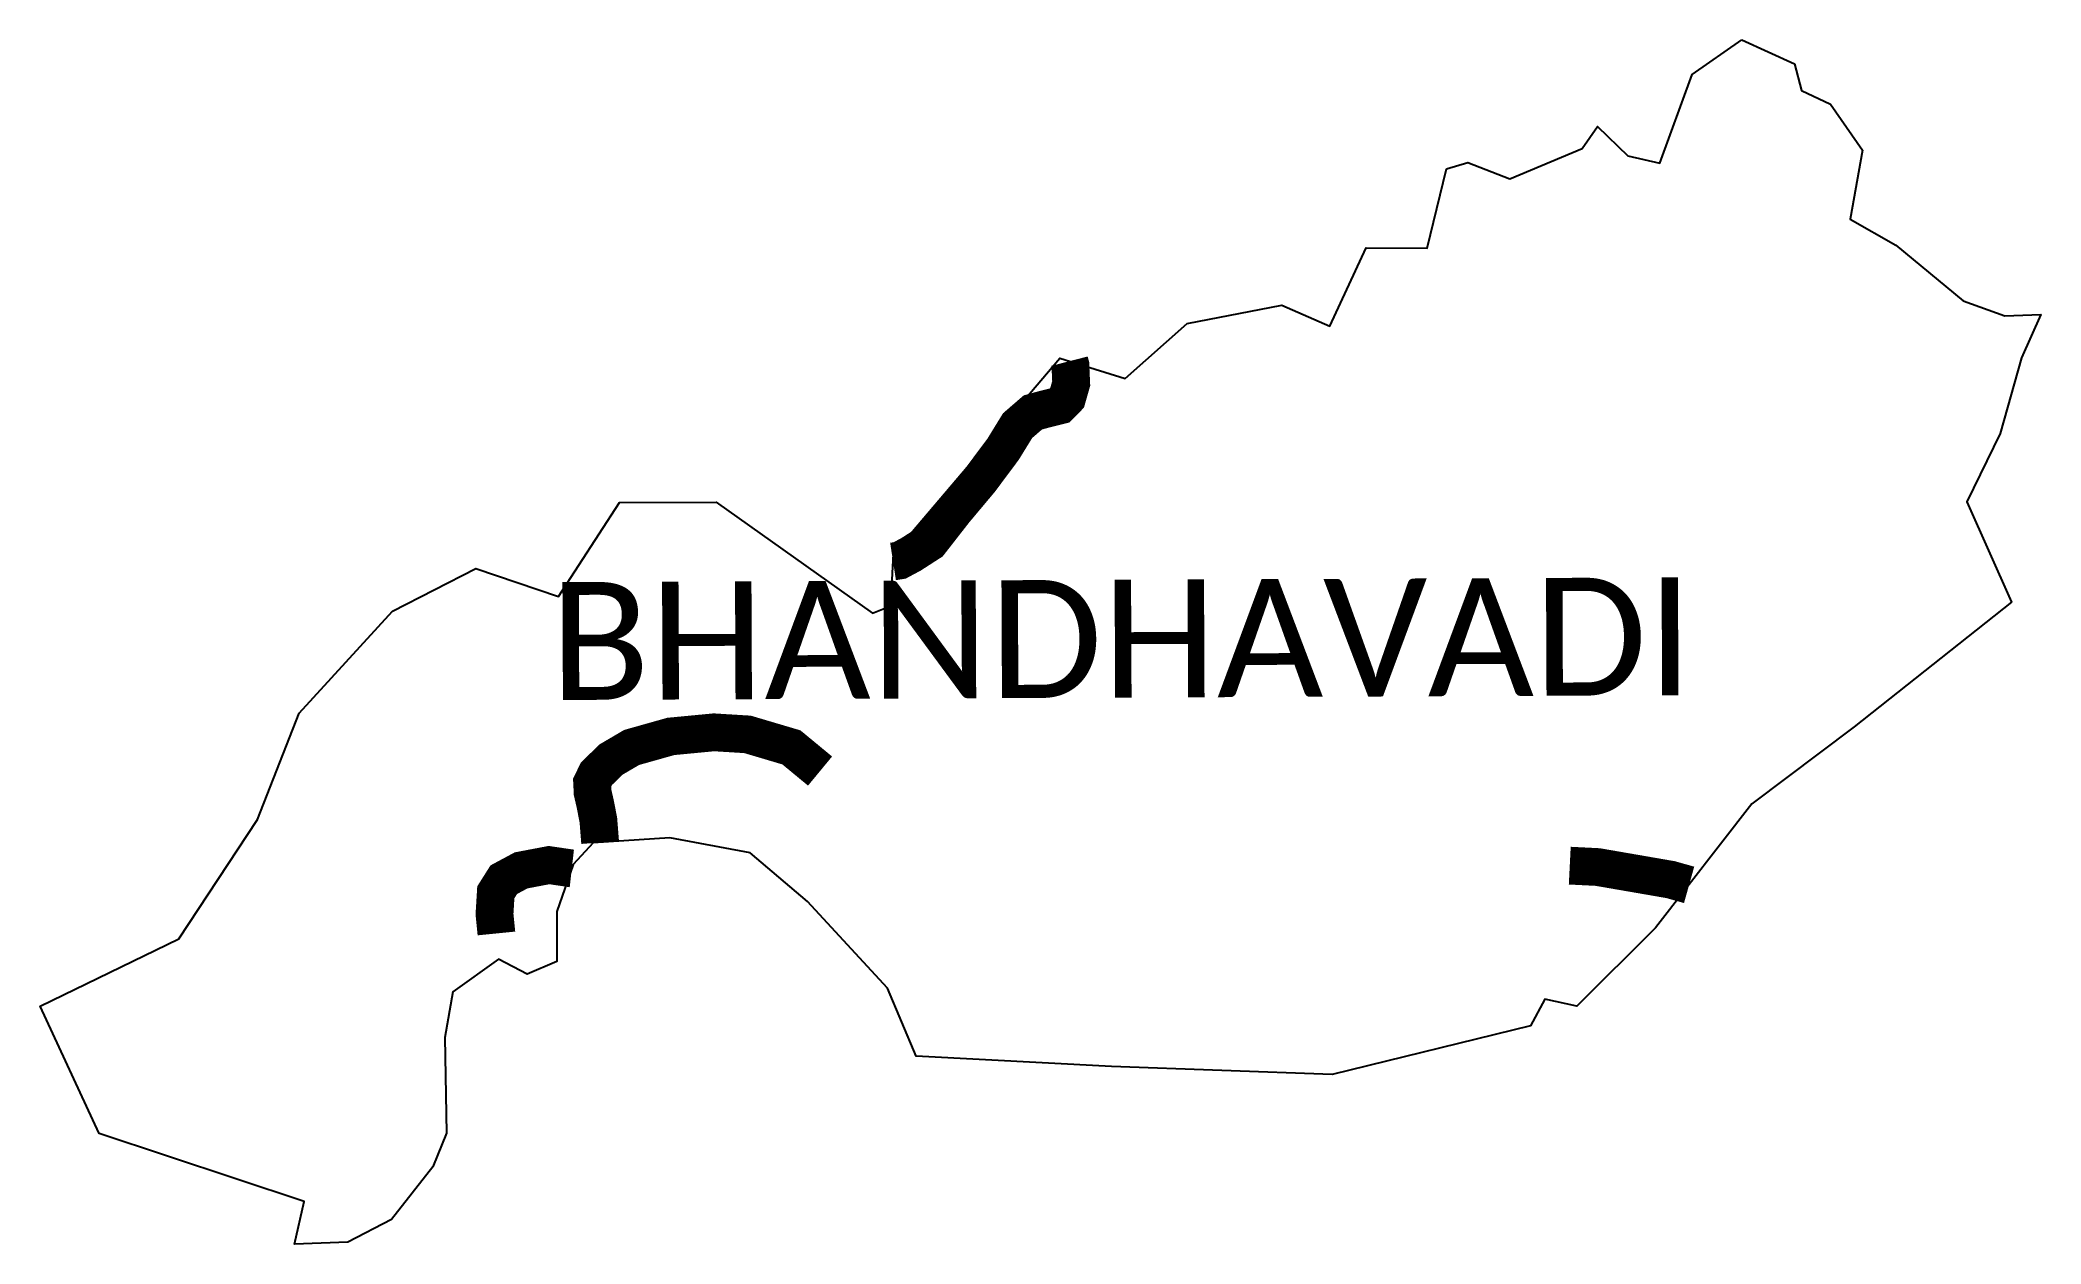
# Model space of a CAD drawing. Header units: metres. Extents: x 321833 to 324480, y 1838067 to 1839661.
import ezdxf

# ---------------------------------------------------------------- set-up
doc = ezdxf.new("R2010")
doc.units = ezdxf.units.M
for name, color, linetype in [('UNPROTECTED', 130, 'Continuous'), ('UNPROTECTED DUE TO CREEK', 150, 'Continuous'), ('VILLAGE NAME', 250, 'Continuous')]:
    doc.layers.add(name, color=color, linetype=linetype)
doc.styles.get("Standard").update_dxf_attribs({"font": 'simplex.shx'})

msp = doc.modelspace()

# ---------------------------------------------------------------- linework, layer by layer
at = {"color": 3, "flags": 128}
for points in [[(324154.2049501796, 1839629.465760119), (324163.4430098081, 1839594.102009632), (324201.7922547993, 1839576.253475125), (324243.9844709843, 1839515.233473484), (324227.8220393305, 1839423.640940195), (324288.2859840249, 1839389.237998999), (324377.2089852694, 1839315.786660157), (324432.2225591272, 1839296.021342292), (324480.0876308288, 1839297.622531942), (324454.310791477, 1839240.126545798), (324426.1152223401, 1839140.121171771), (324382.0002150235, 1839049.766207681), (324441.2052023829, 1838917.075876698), (324233.1112076362, 1838752.081775217), (324097.7600931855, 1838649.866843988), (323970.3623249538, 1838485.730164728), (323865.9341289205, 1838382.29493234), (323823.9885326978, 1838391.380132999), (323804.7955350887, 1838356.347171673), (323542.2778912459, 1838291.674390489), (323250.3996224593, 1838302.570508136), (322991.9665573905, 1838315.820382636), (322954.2419304015, 1838406.118411889), (322848.3205168858, 1838520.834060604), (322772.4023230395, 1838584.994575815), (322666.5183585357, 1838604.999530891), (322564.9173325013, 1838598.280015193), (322538.4739308992, 1838569.683582559), (322516.7359990355, 1838507.509846034), (322516.8577063576, 1838441.37671152), (322477.5541785152, 1838424.695677719), (322439.6856178101, 1838444.61149892), (322379.0458347789, 1838401.389573047), (322368.583478069, 1838340.803994327), (322370.8657086191, 1838213.953278073), (322352.7829490299, 1838169.463308904), (322298.2801865618, 1838100.001921975), (322240.29016382, 1838070.012271657), (322169.6464883111, 1838067.427334707), (322182.4935414679, 1838123.557006939), (321911.2184921084, 1838213.735021031), (321833.1808205009, 1838382.186841101), (322016.7282871873, 1838471.260178363), (322120.7613863741, 1838629.252012277), (322176.0155001796, 1838770.160918661), (322299.2331898202, 1838905.18783879), (322409.8937090203, 1838961.667930461), (322518.9510640035, 1838924.395160626), (322599.8492012465, 1839048.906310694), (322727.4344587075, 1839049.471591099), (322934.2096407135, 1838902.273874377), (322958.6386582442, 1838912.228177579), (322962.0639785047, 1838980.693880421), (323182.0102727537, 1839239.853750891), (323268.808254185, 1839212.918802847), (323350.7192920421, 1839285.708077054), (323475.9950665256, 1839309.90491924), (323539.4197381819, 1839282.090326012), (323587.4351354503, 1839385.884961312), (323668.1910400302, 1839385.519993927), (323693.4788983438, 1839490.508620725), (323721.8079867759, 1839498.79748218), (323777.5550079036, 1839477.272557895), (323873.0281856625, 1839517.20406609), (323893.2662088612, 1839546.657840716), (323933.6267522823, 1839507.711220087), (323976.1105464348, 1839497.993644606), (324018.714137746, 1839615.431090297), (324084.5589829852, 1839660.997455346)], [(324084.5589829852, 1839660.997455346), (324154.2049501796, 1839629.465760119)]]:
    msp.add_lwpolyline(points, dxfattribs=at)
at = {"layer": 'UNPROTECTED', "const_width": 50, "flags": 128}
for points in [[(323194.8914462237, 1839235.856495051), (323196.1616912139, 1839230.937206602), (323197.2529808194, 1839206.398166904), (323191.7965327915, 1839187.311854742), (323181.9922179018, 1839177.323427896), (323162.3509262858, 1839172.415737674), (323146.5291482894, 1839168.05308477), (323126.3422118707, 1839150.602473152), (323107.2475256996, 1839119.519454096), (323076.660676191, 1839078.489209719), (323042.8345409869, 1839038.135258945), (323010.0996953884, 1838996.145607629), (322985.5485611895, 1838980.331285146), (322970.2714673534, 1838972.151016654), (322961.5693466711, 1838970.807121356)], [(322574.1178121071, 1838598.888500851), (322571.7778457084, 1838628.509108776), (322567.4415065538, 1838650.832095023), (322564.179165444, 1838664.8253101), (322563.5288106352, 1838678.045702287), (322569.1668200499, 1838689.748701168), (322588.4642017374, 1838708.604284788), (322615.7848675674, 1838724.641684099), (322667.529862818, 1838739.22349239), (322724.6515727892, 1838744.661505098), (322769.0803165999, 1838741.942204447), (322827.1088728629, 1838724.723498556), (322865.0358755855, 1838693.407059518)], [(322436.9225097376, 1838478.44730457), (322434.7318628822, 1838500.343205904), (322434.3723802727, 1838503.936297931), (322436.1303556056, 1838532.928633889), (322446.6782076032, 1838549.621137447), (322469.5309262892, 1838561.920969847), (322506.4484082811, 1838568.949361419), (322536.333988941, 1838564.556690261), (322536.6682640464, 1838564.519105282)]]:
    msp.add_lwpolyline(points, dxfattribs=at)
at = {"layer": 'UNPROTECTED DUE TO CREEK', "const_width": 50, "flags": 128}
msp.add_lwpolyline([(323856.7617498624, 1838568.199493664), (323893.7887450717, 1838566.348956598), (323990.0575877164, 1838549.694711599), (324014.6524417553, 1838542.792645466)], dxfattribs=at)

# ---------------------------------------------------------------- texts
at = {"layer": 'VILLAGE NAME', "insert": (322507.1681071435, 1838943.391609834), "char_height": 155.9893812134608, "attachment_point": 1, "rotation": 0.2435342226010066}
msp.add_mtext_dynamic_manual_height_columns('{\\fCalibri|b0|i0|c0|p34;BHANDHAVADI}', width=1910.58364062285, gutter_width=779.9469060673041, heights=[0], dxfattribs=at)

doc.saveas('drawing.dxf')
